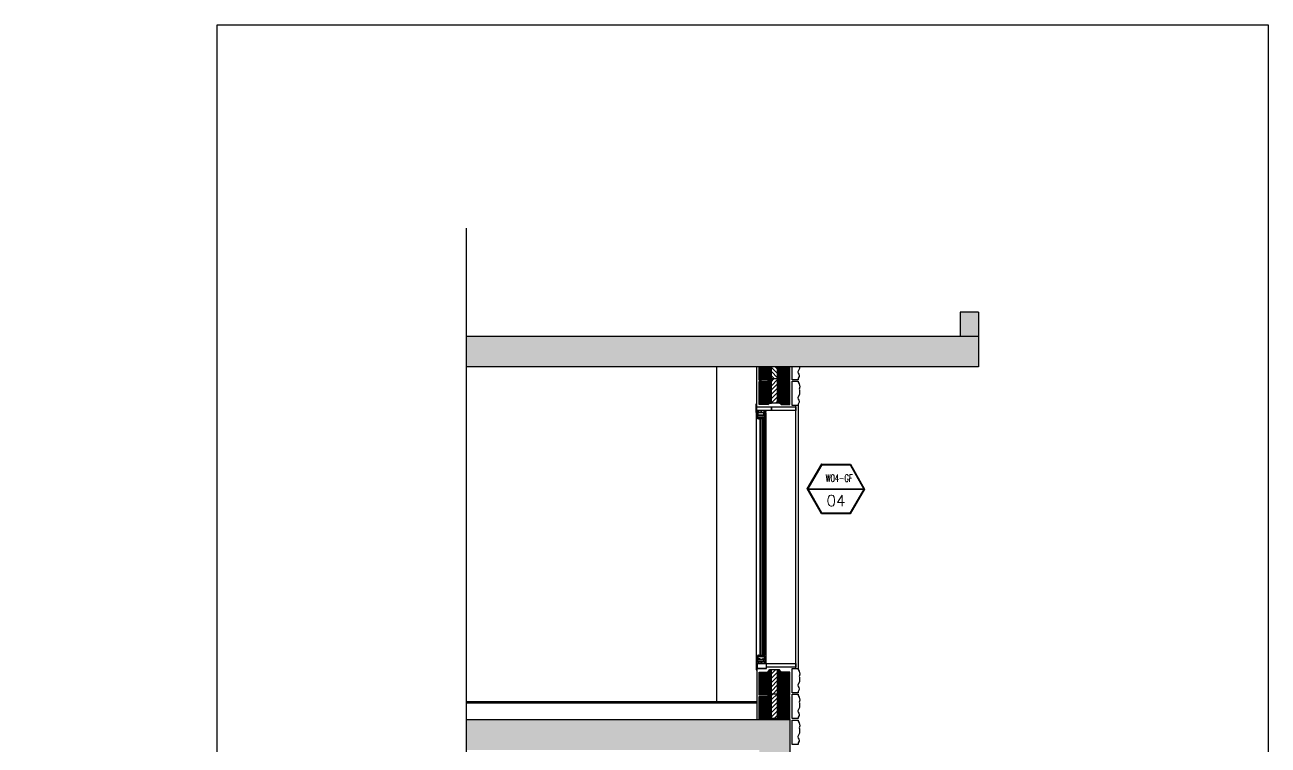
# Model space of a CAD drawing. Header units: centimetres. Extents: x 96271 to 179142, y 9855 to 112216.
# Drawn here: x 178120 to 179142, y 20644 to 21236 of the extents above; entities that cross this region are included whole.
import ezdxf
from ezdxf.enums import TextEntityAlignment as Align

# ---------------------------------------------------------------- set-up
doc = ezdxf.new("R2010")
doc.units = ezdxf.units.CM
doc.header["$LTSCALE"] = 100
doc.header["$MEASUREMENT"] = 0
doc.layers.get('0').update_dxf_attribs({"linetype": 'CONTINUOUS'})
for name, color, linetype in [('A- Wipeout', 255, 'CONTINUOUS'), ('A-Cladding-Stone', 53, 'CONTINUOUS'), ('A-CMU', 5, 'CONTINUOUS'), ('A-Elev-Otln4', 41, 'CONTINUOUS'), ('A-Patt-CMU', 8, 'CONTINUOUS'), ('A-Patt-Strcr', 8, 'CONTINUOUS'), ('A-Sect-Mcut-Plaster', 21, 'CONTINUOUS'), ('A-Sect-Mcut-Tiling', 51, 'CONTINUOUS'), ('A-Subframe Alu', 85, 'CONTINUOUS'), ('A-Wall-Strctr', 6, 'CONTINUOUS'), ('A-WINDOW-ANOT', 131, 'CONTINUOUS'), ('windows', 4, 'CONTINUOUS')]:
    doc.layers.add(name, color=color, linetype=linetype)
doc.styles.add('ROMAND', font='romand.shx', dxfattribs={"height": 10})

# ---------------------------------------------------------------- blocks, each defined once
blk = doc.blocks.new('A$C2F716865')
at = {"layer": 'A-Patt-CMU'}
h = blk.add_hatch(dxfattribs=at)
h.set_pattern_fill('ANSI31', color=256, angle=270)
h.paths.add_polyline_path([(0, 0), (7, 0), (8.4, 1), (10, 1), (10, 21), (8.4, 21), (7, 19), (0, 19)])
h = blk.add_hatch(dxfattribs=at)
h.set_pattern_fill('ANSI31', color=256, scale=20, angle=270)
h.paths.add_polyline_path([(15, 21), (10, 21), (10, 1), (15, 1)])
h = blk.add_hatch(dxfattribs=at)
h.set_pattern_fill('ANSI31', color=256, angle=270)
h.paths.add_polyline_path([(25, 19), (18, 19), (16.6, 21), (15, 21), (15, 1), (16.6, 1), (18, 0), (25, 0)])
at = {"layer": 'A-CMU'}
for p, q in [((7, 19), (8.4, 21)), ((8.4, 21), (16.6, 21)), ((10, 1), (10, 21)), ((15, 1), (15, 21)), ((18, 19), (16.6, 21)), ((0, 0), (0, 19)), ((0, 19), (7, 19)), ((25, 19), (18, 19)), ((25, 0), (25, 19)), ((7, 0), (8.4, 1)), ((8.4, 1), (16.6, 1)), ((18, 0), (16.6, 1)), ((7, 0), (0, 0)), ((18, 0), (25, 0))]:
    blk.add_line(p, q, dxfattribs=at)
blk = doc.blocks.new('WINDOW-TAGS')
at = {"color": 4}
for p, q in [((231, 535), (1283, 535)), ((231, 528), (1283, 528)), ((231, 521), (1283, 521))]:
    blk.add_line(p, q, dxfattribs=at)
for points in [[(1299, 528), (1028, 997), (486, 997), (215, 528), (486, 58), (1028, 58)], [(1291, 528), (1024, 990), (490, 990), (223, 528), (490, 65), (1024, 65)], [(1283, 528), (1020, 983), (494, 983), (231, 528), (494, 72), (1020, 72)]]:
    blk.add_lwpolyline(points, close=True, dxfattribs=at)
at = {"color": 4, "style": 'ROMAND'}
for tag, p in [('LEVEL', (761, 644)), ('WINDOW-NO', (871, 199))]:
    blk.add_attdef(tag, text='', height=210, dxfattribs=at).set_placement(p, align=Align.CENTER)

msp = doc.modelspace()

# ---------------------------------------------------------------- hatches: boundary and pattern name
at = {"layer": 'A-Patt-CMU'}
h = msp.add_hatch(dxfattribs=at)
h.set_pattern_fill('ANSI31', color=256, angle=270)
h.set_pattern_definition([(315, (157821.54613, 79081.37024), (0.08838834765, 0.08838834765), [])])
h.paths.add_polyline_path([(178723.612, 20954.711), (178733.612, 20954.711), (178733.612, 20944.711), (178732.041, 20944.711), (178730.612, 20943.711), (178723.612, 20943.711)])
h.paths.add_polyline_path([(178738.612, 20954.711), (178748.612, 20954.711), (178748.612, 20943.711), (178741.612, 20943.711), (178740.183, 20944.711), (178738.612, 20944.711)])
h = msp.add_hatch(dxfattribs=at)
h.set_pattern_fill('ANSI31', color=256, scale=20, angle=270)
h.set_pattern_definition([(315, (157821.5461, 79081.3702), (1.76776695, 1.76776695), [])])
h.paths.add_polyline_path([(178733.612, 20954.711), (178738.612, 20954.711), (178738.612, 20944.711), (178733.612, 20944.711)])
at = {"layer": 'A-Patt-Strcr'}
h = msp.add_hatch(dxfattribs=at)
h.set_pattern_fill('AR-CONC', color=256, angle=90)
h.set_pattern_definition([(140, (149663.154, 69378.0145), (0.62752135, 7.1726018), [0.75, -8.25]), (85, (149663.154, 69378.0145), (-7.5219213, -1.3875133), [0.6, -6.6]), (190.451444, (149663.2065, 69378.612), (-6.8943999, 5.7850885), [0.6374019, -7.0114211]), (136.1842, (149661.154, 69378.0145), (1.6551928, 10.6724133), [1.125, -12.375]), (186.635635, (149661.292, 69378.904), (-9.741186, 9.3466195), [0.9561034, -10.5171376]), (81.184164, (149661.154, 69378.014), (-9.741186, 9.3466195), [0.9, -9.9]), (111, (149661.654, 69379.0145), (4.0261889, 5.9690705), [0.75, -8.25]), (56, (149661.654, 69379.0145), (-7.25150045, 2.4331533), [0.6, -6.6]), (161.451445, (149661.99, 69379.512), (-3.2253115, 8.4022238), [0.6374019, -7.0114211]), (127.5, (149663.1543, 69378.0145), (-3.32893854, 0.12159855), [0, -6.52, 0, -6.7, 0, -6.625]), (97.5, (149663.1543, 69378.0145), (-3.94411712, 2.63069537), [0, -3.82, 0, -6.37, 0, -2.525]), (57.5, (149663.1543, 69375.7845), (0.22554872, 5.33822436), [0, -2.5, 0, -7.8, 0, -10.35]), (47.5, (149663.1543, 69374.7845), (-1.00104982, 5.8318617), [0, -3.25, 0, -5.18, 0, -7.35])])
h.paths.add_polyline_path([(177861.726, 20664.711), (177148.612, 20664.711), (177148.612, 20639.711), (177158.612, 20639.711), (177861.726, 20639.711)])
h.paths.add_polyline_path([(177861.726, 20349.711), (177148.612, 20349.711), (177148.612, 20324.711), (177861.726, 20324.711)])
h.paths.add_polyline_path([(178748.612, 20664.711), (178741.612, 20664.711), (178482.907, 20664.711), (178482.907, 20639.711), (178748.612, 20639.711)])
h.paths.add_polyline_path([(178903.612, 20979.711), (178482.907, 20979.711), (178482.907, 20954.711), (178903.612, 20954.711)])
h.paths.add_polyline_path([(178903.612, 20999.711), (178888.612, 20999.711), (178888.612, 20979.711), (178903.612, 20979.711)])
h.paths.add_polyline_path([(178748.612, 20349.711), (178482.907, 20349.711), (178482.907, 20324.711), (178748.612, 20324.711)])
h.paths.add_polyline_path([(178748.612, 20639.711), (178723.612, 20639.711), (178723.612, 20349.711), (178748.612, 20349.711)])

# ---------------------------------------------------------------- linework, layer by layer
at = {"color": 254, "linetype": 'Continuous'}
for p, q in [((178721.112, 20917.211), (178721.112, 20712.711)), ((178722.137, 20918.08), (178722.137, 20917.886)), ((178722.137, 20917.186), (178722.137, 20914.572)), ((178722.137, 20912.002), (178722.137, 20914.477)), ((178722.159, 20914.5), (178722.17, 20914.5)), ((178722.425, 20918.135), (178722.192, 20918.135)), ((178722.192, 20917.83), (178722.226, 20917.83)), ((178722.226, 20917.242), (178722.192, 20917.242)), ((178722.192, 20914.517), (178722.401, 20914.517)), ((178722.248, 20917.852), (178722.248, 20917.958)), ((178722.248, 20917.958), (178722.425, 20917.958)), ((178722.248, 20917.059), (178722.248, 20917.22)), ((178722.425, 20917.059), (178722.248, 20917.059)), ((178722.292, 20914.055), (178722.292, 20912.157)), ((178722.314, 20916.615), (178722.303, 20916.615)), ((178722.303, 20916.615), (178722.303, 20915.505)), ((178722.303, 20915.505), (178722.314, 20915.505)), ((178722.326, 20914.683), (178722.326, 20915.027)), ((178722.326, 20915.027), (178723.991, 20915.027)), ((178722.459, 20914.683), (178722.326, 20914.683)), ((178722.559, 20916.892), (178722.337, 20916.892)), ((178722.337, 20916.892), (178722.337, 20916.637)), ((178722.337, 20915.482), (178722.337, 20915.227)), ((178722.337, 20915.227), (178722.592, 20915.227)), ((178722.401, 20914.517), (178722.478, 20914.65)), ((178722.425, 20917.958), (178722.425, 20917.899)), ((178722.425, 20917.173), (178722.425, 20917.059)), ((178722.444, 20917.877), (178722.675, 20917.834)), ((178722.675, 20917.238), (178722.444, 20917.195)), ((178722.459, 20914.5), (178722.459, 20914.677)), ((178722.497, 20914.693), (178722.69, 20914.5)), ((178723.013, 20914.333), (178722.57, 20914.333)), ((178722.737, 20917.992), (178722.584, 20918.02)), ((178722.614, 20917.011), (178722.614, 20916.948)), ((178722.614, 20915.205), (178727.168, 20915.205)), ((178722.774, 20917.087), (178722.66, 20917.066)), ((178722.69, 20914.5), (178722.979, 20914.5)), ((178722.719, 20912.13), (178723.08, 20912.755)), ((178722.803, 20917.681), (178722.803, 20917.391)), ((178723.206, 20912.707), (178722.879, 20912.141)), ((178723.114, 20918.135), (178722.912, 20918.135)), ((178722.98, 20917.148), (178722.98, 20917.969)), ((178722.98, 20917.969), (178723.147, 20917.969)), ((178723.01, 20914.509), (178723.577, 20914.891)), ((178724.39, 20917.092), (178723.036, 20917.092)), ((178726.99, 20916.914), (178723.041, 20916.914)), ((178723.656, 20914.743), (178723.075, 20914.352)), ((178723.08, 20912.755), (178723.08, 20912.857)), ((178723.136, 20912.912), (178723.159, 20912.912)), ((178723.169, 20917.991), (178723.169, 20918.08)), ((178723.214, 20912.857), (178723.214, 20912.734)), ((178723.874, 20914.685), (178723.656, 20914.743)), ((178723.668, 20914.906), (178723.861, 20914.855)), ((178723.668, 20914.906), (178723.861, 20914.855)), ((178723.838, 20914.65), (178723.915, 20914.517)), ((178723.991, 20914.683), (178723.857, 20914.683)), ((178723.902, 20914.801), (178723.902, 20914.706)), ((178723.915, 20914.517), (178724.113, 20914.517)), ((178723.991, 20915.027), (178723.991, 20914.683)), ((178724.168, 20914.572), (178724.168, 20915.027)), ((178724.168, 20915.027), (178724.578, 20915.027)), ((178724.424, 20917.059), (178724.39, 20917.092)), ((178724.457, 20917.092), (178724.424, 20917.059)), ((178724.578, 20917.092), (178724.457, 20917.092)), ((178724.611, 20917.059), (178724.578, 20917.092)), ((178724.578, 20915.027), (178724.611, 20915.061)), ((178724.645, 20917.092), (178724.611, 20917.059)), ((178724.611, 20915.061), (178724.644, 20915.027)), ((178724.644, 20915.027), (178726.641, 20915.027)), ((178725.123, 20917.092), (178724.645, 20917.092)), ((178724.99, 20918.08), (178724.99, 20917.991)), ((178725.012, 20917.969), (178725.178, 20917.969)), ((178725.301, 20918.135), (178725.045, 20918.135)), ((178725.178, 20917.969), (178725.178, 20917.148)), ((178725.356, 20917.148), (178725.356, 20918.08)), ((178728.056, 20917.092), (178725.412, 20917.092)), ((178726.624, 20914.89), (178726.624, 20914.572)), ((178726.641, 20914.916), (178726.63, 20914.906)), ((178726.641, 20915.027), (178726.641, 20914.916)), ((178726.679, 20914.517), (178726.823, 20914.517)), ((178726.774, 20915.027), (178727.401, 20915.027)), ((178726.774, 20914.628), (178726.774, 20915.027)), ((178726.868, 20914.628), (178726.774, 20914.628)), ((178726.842, 20914.527), (178726.887, 20914.593)), ((178727.268, 20916.892), (178727.012, 20916.892)), ((178727.268, 20915.305), (178727.268, 20916.892)), ((178727.272, 20914.593), (178727.317, 20914.527)), ((178727.384, 20914.628), (178727.29, 20914.628)), ((178727.335, 20914.517), (178727.479, 20914.517)), ((178727.384, 20914.89), (178727.384, 20914.628)), ((178727.401, 20914.916), (178727.391, 20914.906)), ((178727.401, 20915.027), (178727.401, 20914.916)), ((178727.445, 20916.859), (178727.445, 20915.305)), ((178728.051, 20916.914), (178727.501, 20916.914)), ((178727.512, 20918.08), (178727.512, 20918.024)), ((178727.534, 20914.572), (178727.534, 20915.027)), ((178727.534, 20915.027), (178728.695, 20915.027)), ((178727.545, 20915.205), (178728.726, 20915.205)), ((178728.18, 20918.135), (178727.568, 20918.135)), ((178727.568, 20917.969), (178728.111, 20917.969)), ((178728.111, 20917.969), (178728.111, 20917.148)), ((178728.289, 20917.391), (178728.289, 20917.681)), ((178728.455, 20917.062), (178728.318, 20917.087)), ((178728.52, 20918.023), (178728.355, 20917.992)), ((178728.416, 20917.834), (178728.648, 20917.877)), ((178728.648, 20917.195), (178728.416, 20917.238)), ((178728.5, 20916.948), (178728.5, 20917.007)), ((178728.733, 20916.892), (178728.555, 20916.892)), ((178728.666, 20917.899), (178728.666, 20917.958)), ((178728.666, 20917.958), (178728.844, 20917.958)), ((178728.666, 20917.059), (178728.666, 20917.173)), ((178728.844, 20917.059), (178728.666, 20917.059)), ((178728.9, 20918.135), (178728.678, 20918.135)), ((178728.789, 20915.614), (178728.789, 20916.837)), ((178728.844, 20917.958), (178728.844, 20917.852)), ((178728.844, 20917.22), (178728.844, 20917.059)), ((178728.866, 20917.83), (178728.9, 20917.83)), ((178728.9, 20917.242), (178728.866, 20917.242)), ((178728.955, 20917.886), (178728.955, 20918.08)), ((178728.955, 20917.211), (178728.955, 20710.711)), ((178728.955, 20915.523), (178728.955, 20917.186)), ((178723.158, 20911.946), (178722.192, 20911.946)), ((178722.348, 20912.102), (178722.671, 20912.102)), ((178722.927, 20912.057), (178723.023, 20912.057)), ((178723.072, 20912.085), (178723.11, 20912.152)), ((178723.214, 20912.124), (178723.214, 20912.038)), ((178723.214, 20912.038), (178723.214, 20912.002)), ((178722.137, 20717.42), (178722.137, 20714.944)), ((178722.137, 20712.235), (178722.137, 20714.849)), ((178722.137, 20711.341), (178722.137, 20711.536)), ((178722.159, 20714.922), (178722.17, 20714.922)), ((178723.158, 20717.475), (178722.192, 20717.475)), ((178722.192, 20714.905), (178722.401, 20714.905)), ((178722.226, 20712.18), (178722.192, 20712.18)), ((178722.192, 20711.591), (178722.226, 20711.591)), ((178722.425, 20711.286), (178722.192, 20711.286)), ((178722.425, 20712.363), (178722.248, 20712.363)), ((178722.248, 20712.363), (178722.248, 20712.202)), ((178722.248, 20711.569), (178722.248, 20711.464)), ((178722.248, 20711.464), (178722.425, 20711.464)), ((178722.292, 20715.366), (178722.292, 20717.264)), ((178722.303, 20712.807), (178722.303, 20713.917)), ((178722.303, 20713.917), (178722.314, 20713.917)), ((178722.314, 20712.807), (178722.303, 20712.807)), ((178722.459, 20714.738), (178722.326, 20714.738)), ((178722.326, 20714.738), (178722.326, 20714.394)), ((178722.326, 20714.394), (178723.991, 20714.394)), ((178722.337, 20713.939), (178722.337, 20714.194)), ((178722.337, 20714.194), (178722.592, 20714.194)), ((178722.337, 20712.529), (178722.337, 20712.785)), ((178722.559, 20712.529), (178722.337, 20712.529)), ((178722.348, 20717.32), (178722.671, 20717.32)), ((178722.401, 20714.905), (178722.478, 20714.771)), ((178722.425, 20712.248), (178722.425, 20712.363)), ((178722.425, 20711.464), (178722.425, 20711.523)), ((178722.675, 20712.184), (178722.444, 20712.226)), ((178722.444, 20711.545), (178722.675, 20711.587)), ((178722.459, 20714.922), (178722.459, 20714.744)), ((178722.497, 20714.729), (178722.69, 20714.922)), ((178723.013, 20715.088), (178722.57, 20715.088)), ((178722.737, 20711.429), (178722.584, 20711.401)), ((178722.614, 20714.217), (178727.168, 20714.217)), ((178722.614, 20712.41), (178722.614, 20712.474)), ((178722.774, 20712.335), (178722.66, 20712.356)), ((178722.69, 20714.922), (178722.979, 20714.922)), ((178722.719, 20717.292), (178723.08, 20716.666)), ((178722.803, 20711.74), (178722.803, 20712.031)), ((178723.206, 20716.715), (178722.879, 20717.281)), ((178723.114, 20711.286), (178722.912, 20711.286)), ((178722.927, 20717.364), (178723.023, 20717.364)), ((178722.98, 20712.274), (178722.98, 20711.452)), ((178722.98, 20711.452), (178723.147, 20711.452)), ((178723.01, 20714.912), (178723.577, 20714.53)), ((178724.39, 20712.329), (178723.036, 20712.329)), ((178726.99, 20712.507), (178723.041, 20712.507)), ((178723.072, 20717.336), (178723.11, 20717.27)), ((178723.656, 20714.678), (178723.075, 20715.069)), ((178723.08, 20716.666), (178723.08, 20716.565)), ((178723.136, 20716.509), (178723.159, 20716.509)), ((178723.169, 20711.43), (178723.169, 20711.341)), ((178723.214, 20717.384), (178723.214, 20717.42)), ((178723.214, 20717.297), (178723.214, 20717.384)), ((178723.214, 20716.565), (178723.214, 20716.687)), ((178723.874, 20714.736), (178723.656, 20714.678)), ((178723.668, 20714.515), (178723.861, 20714.567)), ((178723.668, 20714.515), (178723.861, 20714.567)), ((178723.838, 20714.771), (178723.915, 20714.905)), ((178723.991, 20714.738), (178723.857, 20714.738)), ((178723.902, 20714.62), (178723.902, 20714.715)), ((178723.915, 20714.905), (178724.113, 20714.905)), ((178723.991, 20714.394), (178723.991, 20714.738)), ((178724.168, 20714.849), (178724.168, 20714.394)), ((178724.168, 20714.394), (178724.578, 20714.394)), ((178724.424, 20712.363), (178724.39, 20712.329)), ((178724.457, 20712.329), (178724.424, 20712.363)), ((178724.578, 20712.329), (178724.457, 20712.329)), ((178724.578, 20714.394), (178724.611, 20714.361)), ((178724.611, 20712.363), (178724.578, 20712.329)), ((178724.611, 20714.361), (178724.644, 20714.394)), ((178724.645, 20712.329), (178724.611, 20712.363)), ((178724.644, 20714.394), (178726.641, 20714.394)), ((178725.123, 20712.329), (178724.645, 20712.329)), ((178724.99, 20711.341), (178724.99, 20711.43)), ((178725.012, 20711.452), (178725.178, 20711.452)), ((178725.301, 20711.286), (178725.045, 20711.286)), ((178725.178, 20711.452), (178725.178, 20712.274)), ((178725.356, 20712.274), (178725.356, 20711.341)), ((178728.056, 20712.329), (178725.412, 20712.329)), ((178726.624, 20714.531), (178726.624, 20714.849)), ((178726.641, 20714.505), (178726.63, 20714.515)), ((178726.641, 20714.394), (178726.641, 20714.505)), ((178726.679, 20714.905), (178726.823, 20714.905)), ((178726.868, 20714.794), (178726.774, 20714.794)), ((178726.774, 20714.794), (178726.774, 20714.394)), ((178726.774, 20714.394), (178727.401, 20714.394)), ((178726.842, 20714.895), (178726.887, 20714.828)), ((178727.268, 20712.529), (178727.012, 20712.529)), ((178727.268, 20714.117), (178727.268, 20712.529)), ((178727.272, 20714.828), (178727.317, 20714.895)), ((178727.384, 20714.794), (178727.29, 20714.794)), ((178727.335, 20714.905), (178727.479, 20714.905)), ((178727.384, 20714.531), (178727.384, 20714.794)), ((178727.401, 20714.505), (178727.391, 20714.515)), ((178727.401, 20714.394), (178727.401, 20714.505)), ((178727.445, 20712.563), (178727.445, 20714.117)), ((178728.051, 20712.507), (178727.501, 20712.507)), ((178727.512, 20711.341), (178727.512, 20711.397)), ((178727.534, 20714.849), (178727.534, 20714.394)), ((178727.534, 20714.394), (178728.695, 20714.394)), ((178727.545, 20714.217), (178728.726, 20714.217)), ((178727.568, 20711.452), (178728.111, 20711.452)), ((178728.18, 20711.286), (178727.568, 20711.286)), ((178728.111, 20711.452), (178728.111, 20712.274)), ((178728.289, 20712.031), (178728.289, 20711.74)), ((178728.455, 20712.36), (178728.318, 20712.335)), ((178728.52, 20711.399), (178728.355, 20711.429)), ((178728.648, 20712.226), (178728.416, 20712.184)), ((178728.416, 20711.587), (178728.648, 20711.545)), ((178728.5, 20712.474), (178728.5, 20712.414)), ((178728.733, 20712.529), (178728.555, 20712.529)), ((178728.844, 20712.363), (178728.666, 20712.363)), ((178728.666, 20712.363), (178728.666, 20712.248)), ((178728.666, 20711.523), (178728.666, 20711.464)), ((178728.666, 20711.464), (178728.844, 20711.464)), ((178728.9, 20711.286), (178728.678, 20711.286)), ((178728.789, 20713.807), (178728.789, 20712.585)), ((178728.844, 20712.202), (178728.844, 20712.363)), ((178728.844, 20711.464), (178728.844, 20711.569)), ((178728.9, 20712.18), (178728.866, 20712.18)), ((178728.866, 20711.591), (178728.9, 20711.591)), ((178728.955, 20713.899), (178728.955, 20712.235)), ((178728.955, 20711.536), (178728.955, 20711.341))]:
    msp.add_line(p, q, dxfattribs=at)
at = {"color": 254, "ltscale": 0.1}
for p, q in [((178721.612, 20918.711), (178723.169, 20918.711)), ((178722.299, 20918.135), (178721.724, 20918.711)), ((178722.137, 20918.077), (178721.864, 20918.35)), ((178722.647, 20918.009), (178721.945, 20918.711)), ((178722.81, 20918.067), (178722.166, 20918.711)), ((178722.962, 20918.135), (178722.387, 20918.711)), ((178723.169, 20918.15), (178722.608, 20918.711)), ((178723.169, 20918.37), (178722.829, 20918.711)), ((178723.169, 20918.591), (178723.05, 20918.711)), ((178723.169, 20918.08), (178723.169, 20918.711)), ((178729.48, 20918.711), (178727.512, 20918.711)), ((178727.512, 20918.181), (178728.042, 20918.711)), ((178727.512, 20918.402), (178727.821, 20918.711)), ((178727.512, 20918.052), (178727.512, 20918.711)), ((178727.688, 20918.135), (178728.263, 20918.711)), ((178727.909, 20918.135), (178728.484, 20918.711)), ((178728.13, 20918.135), (178728.705, 20918.711)), ((178728.282, 20918.067), (178728.926, 20918.711)), ((178728.445, 20918.009), (178729.147, 20918.711)), ((178728.793, 20918.135), (178729.368, 20918.711)), ((178728.955, 20918.077), (178729.228, 20918.35)), ((178721.612, 20710.711), (178723.169, 20710.711)), ((178722.299, 20711.286), (178721.724, 20710.711)), ((178722.137, 20711.344), (178721.864, 20711.071)), ((178722.647, 20711.413), (178721.945, 20710.711)), ((178722.81, 20711.355), (178722.166, 20710.711)), ((178722.962, 20711.286), (178722.387, 20710.711)), ((178723.169, 20711.272), (178722.608, 20710.711)), ((178723.169, 20711.051), (178722.829, 20710.711)), ((178723.169, 20710.83), (178723.05, 20710.711)), ((178723.169, 20711.341), (178723.169, 20710.711)), ((178727.512, 20711.369), (178727.512, 20710.711)), ((178727.512, 20711.241), (178728.042, 20710.711)), ((178727.512, 20711.02), (178727.821, 20710.711)), ((178729.48, 20710.711), (178727.512, 20710.711)), ((178727.688, 20711.286), (178728.263, 20710.711)), ((178727.909, 20711.286), (178728.484, 20710.711)), ((178728.13, 20711.286), (178728.705, 20710.711)), ((178728.282, 20711.355), (178728.926, 20710.711)), ((178728.445, 20711.413), (178729.147, 20710.711)), ((178728.793, 20711.286), (178729.368, 20710.711)), ((178728.955, 20711.344), (178729.228, 20711.071))]:
    msp.add_line(p, q, dxfattribs=at)
at = {"color": 254, "linetype": 'ByBlock'}
for p, q in [((178723.127, 20912.228), (178723.244, 20912.34)), ((178723.158, 20912.535), (178723.458, 20912.757)), ((178723.158, 20912.535), (178723.167, 20912.446)), ((178723.56, 20912.402), (178723.555, 20912.402)), ((178723.862, 20912.945), (178723.713, 20912.446)), ((178723.951, 20913.09), (178723.83, 20913.09)), ((178723.862, 20912.945), (178723.9, 20912.727)), ((178723.962, 20912.69), (178723.943, 20912.69)), ((178726.978, 20913.197), (178724.003, 20913.197)), ((178726.981, 20913.199), (178724.006, 20913.199)), ((178724.006, 20912.735), (178724.006, 20913.034)), ((178726.001, 20912.087), (178724.669, 20913.197)), ((178726.001, 20913.197), (178724.669, 20912.087)), ((178726.004, 20913.199), (178724.672, 20912.089)), ((178726.004, 20912.089), (178724.672, 20913.199)), ((178726.983, 20911.931), (178726.983, 20912.62)), ((178727.067, 20912.609), (178727.045, 20912.593)), ((178727.045, 20912.009), (178727.045, 20912.593)), ((178727.067, 20912.731), (178727.321, 20912.731)), ((178727.067, 20912.609), (178727.293, 20912.176)), ((178727.377, 20912.287), (178727.204, 20912.62)), ((178727.204, 20912.62), (178727.377, 20912.62)), ((178727.266, 20912.224), (178727.217, 20912.308)), ((178727.377, 20912.287), (178727.377, 20912.62)), ((178727.432, 20912.486), (178727.432, 20912.62)), ((178727.432, 20912.486), (178727.543, 20912.486)), ((178727.449, 20912.18), (178727.449, 20912.424)), ((178727.449, 20912.424), (178727.693, 20912.424)), ((178727.771, 20912.468), (178727.543, 20912.597)), ((178727.543, 20912.597), (178727.543, 20912.486)), ((178727.693, 20912.424), (178727.693, 20912.18)), ((178727.771, 20912.468), (178727.771, 20912.135)), ((178723.214, 20911.946), (178723.047, 20911.946)), ((178723.18, 20912.191), (178723.127, 20912.228)), ((178723.299, 20912.265), (178723.18, 20912.191)), ((178723.214, 20912.146), (178723.325, 20912.219)), ((178723.214, 20911.946), (178723.214, 20912.146)), ((178723.325, 20912.219), (178723.299, 20912.265)), ((178723.447, 20912.011), (178723.447, 20912.293)), ((178723.56, 20911.902), (178723.555, 20911.902)), ((178723.669, 20912.011), (178723.669, 20912.293)), ((178723.793, 20912.279), (178723.769, 20912.293)), ((178723.769, 20911.882), (178723.769, 20912.293)), ((178723.793, 20912.279), (178723.785, 20912.257)), ((178723.785, 20912.257), (178723.788, 20912.245)), ((178723.788, 20912.245), (178723.788, 20912.212)), ((178723.788, 20912.212), (178723.829, 20912.197)), ((178723.791, 20911.86), (178723.802, 20911.86)), ((178723.852, 20911.889), (178723.801, 20911.886)), ((178723.829, 20912.197), (178723.829, 20912.159)), ((178723.829, 20912.159), (178723.875, 20912.128)), ((178723.902, 20911.861), (178723.865, 20911.885)), ((178723.875, 20912.128), (178723.872, 20912.088)), ((178723.872, 20912.088), (178723.91, 20912.059)), ((178723.889, 20911.777), (178723.911, 20911.835)), ((178724.006, 20911.58), (178723.891, 20911.757)), ((178723.91, 20912.059), (178723.909, 20912.007)), ((178723.909, 20912.007), (178723.938, 20911.958)), ((178723.938, 20911.958), (178723.942, 20911.874)), ((178723.942, 20911.874), (178723.946, 20911.862)), ((178723.984, 20911.846), (178723.967, 20911.846)), ((178724.006, 20911.869), (178724.006, 20912.057)), ((178726.001, 20912.087), (178724.669, 20912.087)), ((178726.004, 20912.089), (178724.672, 20912.089)), ((178727.119, 20911.931), (178727.049, 20911.981)), ((178727.228, 20911.82), (178727.067, 20911.82)), ((178727.204, 20911.92), (178727.119, 20911.931)), ((178727.204, 20911.92), (178727.159, 20911.92)), ((178727.292, 20912.175), (178727.266, 20912.224)), ((178727.293, 20912.176), (178727.292, 20912.175)), ((178727.382, 20911.954), (178727.327, 20912.042)), ((178727.432, 20911.92), (178727.382, 20911.954)), ((178727.543, 20912.124), (178727.432, 20912.124)), ((178727.432, 20911.92), (178727.432, 20912.124)), ((178727.693, 20912.18), (178727.449, 20912.18)), ((178727.771, 20912.135), (178727.543, 20912.013)), ((178727.543, 20912.013), (178727.543, 20912.124)), ((178723.214, 20717.475), (178723.047, 20717.475)), ((178723.18, 20717.231), (178723.127, 20717.193)), ((178723.127, 20717.193), (178723.244, 20717.081)), ((178723.158, 20716.887), (178723.167, 20716.976)), ((178723.158, 20716.887), (178723.458, 20716.665)), ((178723.299, 20717.157), (178723.18, 20717.231)), ((178723.214, 20717.475), (178723.214, 20717.275)), ((178723.214, 20717.275), (178723.325, 20717.203)), ((178723.325, 20717.203), (178723.299, 20717.157)), ((178723.447, 20717.411), (178723.447, 20717.129)), ((178723.56, 20717.519), (178723.555, 20717.519)), ((178723.56, 20717.02), (178723.555, 20717.02)), ((178723.669, 20717.411), (178723.669, 20717.129)), ((178723.862, 20716.476), (178723.713, 20716.976)), ((178723.769, 20717.539), (178723.769, 20717.129)), ((178723.793, 20717.142), (178723.769, 20717.129)), ((178723.785, 20717.164), (178723.788, 20717.176)), ((178723.793, 20717.142), (178723.785, 20717.164)), ((178723.788, 20717.21), (178723.829, 20717.224)), ((178723.788, 20717.176), (178723.788, 20717.21)), ((178723.791, 20717.562), (178723.802, 20717.562)), ((178723.852, 20717.533), (178723.801, 20717.535)), ((178723.829, 20717.262), (178723.875, 20717.293)), ((178723.829, 20717.224), (178723.829, 20717.262)), ((178723.951, 20716.332), (178723.83, 20716.332)), ((178723.862, 20716.476), (178723.9, 20716.695)), ((178723.902, 20717.56), (178723.865, 20717.536)), ((178723.872, 20717.333), (178723.91, 20717.363)), ((178723.875, 20717.293), (178723.872, 20717.333)), ((178723.889, 20717.644), (178723.911, 20717.587)), ((178724.006, 20717.841), (178723.891, 20717.664)), ((178723.909, 20717.415), (178723.938, 20717.463)), ((178723.91, 20717.363), (178723.909, 20717.415)), ((178723.938, 20717.463), (178723.942, 20717.548)), ((178723.942, 20717.548), (178723.946, 20717.56)), ((178723.962, 20716.731), (178723.943, 20716.731)), ((178723.984, 20717.575), (178723.967, 20717.575)), ((178724.006, 20717.553), (178724.006, 20717.364)), ((178724.006, 20716.687), (178724.006, 20716.387)), ((178726.981, 20716.222), (178724.006, 20716.222)), ((178726.004, 20716.222), (178724.672, 20717.332)), ((178726.004, 20717.332), (178724.672, 20716.222)), ((178726.004, 20717.332), (178724.672, 20717.332)), ((178726.983, 20717.49), (178726.983, 20716.802)), ((178727.045, 20717.412), (178727.045, 20716.829)), ((178727.067, 20716.813), (178727.045, 20716.829)), ((178727.119, 20717.491), (178727.049, 20717.44)), ((178727.228, 20717.601), (178727.067, 20717.601)), ((178727.067, 20716.813), (178727.293, 20717.246)), ((178727.067, 20716.691), (178727.321, 20716.691)), ((178727.204, 20717.501), (178727.119, 20717.491)), ((178727.204, 20717.501), (178727.159, 20717.501)), ((178727.377, 20717.135), (178727.204, 20716.802)), ((178727.204, 20716.802), (178727.377, 20716.802)), ((178727.266, 20717.198), (178727.217, 20717.113)), ((178727.292, 20717.246), (178727.266, 20717.198)), ((178727.293, 20717.246), (178727.292, 20717.246)), ((178727.382, 20717.468), (178727.327, 20717.379)), ((178727.377, 20717.135), (178727.377, 20716.802)), ((178727.432, 20717.501), (178727.382, 20717.468)), ((178727.432, 20717.501), (178727.432, 20717.297)), ((178727.543, 20717.297), (178727.432, 20717.297)), ((178727.432, 20716.935), (178727.543, 20716.935)), ((178727.432, 20716.935), (178727.432, 20716.802)), ((178727.693, 20717.242), (178727.449, 20717.242)), ((178727.449, 20717.242), (178727.449, 20716.998)), ((178727.449, 20716.998), (178727.693, 20716.998)), ((178727.771, 20717.286), (178727.543, 20717.408)), ((178727.543, 20717.408), (178727.543, 20717.297)), ((178727.771, 20716.953), (178727.543, 20716.824)), ((178727.543, 20716.824), (178727.543, 20716.935)), ((178727.693, 20716.998), (178727.693, 20717.242)), ((178727.771, 20716.953), (178727.771, 20717.286))]:
    msp.add_line(p, q, dxfattribs=at)
at = {"color": 254}
for p, q in [((178727.432, 20912.57), (178727.432, 20912.841)), ((178727.53, 20912.503), (178727.444, 20912.551)), ((178727.488, 20912.896), (178727.521, 20912.896)), ((178727.543, 20912.874), (178727.543, 20912.774)), ((178727.543, 20912.774), (178727.754, 20912.774)), ((178727.543, 20912.619), (178727.543, 20912.511)), ((178728.049, 20912.619), (178727.543, 20912.619)), ((178728.726, 20915.205), (178727.598, 20915.205)), ((178727.754, 20912.774), (178727.754, 20913.051)), ((178727.865, 20913.051), (178727.865, 20912.774)), ((178727.865, 20912.774), (178728.064, 20912.774)), ((178727.432, 20911.909), (178727.432, 20912.056)), ((178727.444, 20912.075), (178727.53, 20912.123)), ((178727.904, 20911.853), (178727.488, 20911.853)), ((178727.543, 20912.116), (178727.543, 20912.008)), ((178727.543, 20912.008), (178727.813, 20912.008)), ((178727.432, 20717.513), (178727.432, 20717.365)), ((178727.432, 20716.851), (178727.432, 20716.58)), ((178727.444, 20717.346), (178727.53, 20717.298)), ((178727.53, 20716.918), (178727.444, 20716.87)), ((178727.904, 20717.569), (178727.488, 20717.569)), ((178727.488, 20716.525), (178727.521, 20716.525)), ((178727.543, 20717.413), (178727.813, 20717.413)), ((178727.543, 20717.306), (178727.543, 20717.413)), ((178727.543, 20716.803), (178727.543, 20716.91)), ((178728.049, 20716.803), (178727.543, 20716.803)), ((178727.543, 20716.648), (178727.754, 20716.648)), ((178727.543, 20716.548), (178727.543, 20716.648)), ((178728.726, 20714.217), (178727.598, 20714.217)), ((178727.754, 20716.648), (178727.754, 20716.37)), ((178727.865, 20716.648), (178728.064, 20716.648)), ((178727.865, 20716.37), (178727.865, 20716.648))]:
    msp.add_line(p, q, dxfattribs=at)
at = {"color": 254, "linetype": 'Continuous'}
for points in [[(178722.137, 20917.211), (178721.112, 20917.211), (178721.112, 20924.211), (178721.612, 20924.211)], [(178722.137, 20712.711), (178721.112, 20712.711), (178721.112, 20705.711), (178721.612, 20705.711)]]:
    msp.add_lwpolyline(points, dxfattribs=at)
at = {"color": 254, "ltscale": 0.1}
for centre, start, end in [((178716.407, 20914.808), 28.264179, 36.861419), ((178734.685, 20914.808), 143.138581, 151.735821), ((178716.407, 20714.613), 323.138581, 331.735821), ((178734.685, 20714.613), 208.264179, 216.861419)]:
    msp.add_arc(centre, 6.506, start, end, dxfattribs=at)
at = {"color": 254, "linetype": 'Continuous'}
for centre, radius, start, end in [((178722.192, 20918.08), 0.0555, 90.002421, 180.002507), ((178722.192, 20917.886), 0.0555, 180.002879, 270.002965), ((178722.192, 20917.186), 0.0555, 90.002421, 180.002507), ((178722.192, 20914.572), 0.0555, 180.01403, 269.991814), ((178722.159, 20914.477), 0.0222, 89.999957, 180.000043), ((178722.314, 20914.712), 0.257, 235.795544, 304.206395), ((178722.226, 20917.852), 0.0222, 269.993799, 359.993884), ((178722.226, 20917.22), 0.0222, 359.992651, 89.992737), ((178722.57, 20914.055), 0.278, 89.999957, 180.000043), ((178722.314, 20916.637), 0.0222, 270.006117, 0.006203), ((178722.314, 20915.482), 0.0222, 0.007262, 90.007347), ((178722.425, 20917.969), 0.167, 17.988435, 89.998656), ((178722.448, 20917.899), 0.0222, 180.00978, 259.606346), ((178722.448, 20917.173), 0.0222, 100.405654, 180.003436), ((178722.481, 20914.677), 0.0222, 45.009988, 180.010045), ((178722.459, 20914.661), 0.0222, 330.382997, 89.992899), ((178722.559, 20916.948), 0.0555, 270.002421, 0.002507), ((178722.592, 20915.205), 0.0222, 359.999957, 90.000043), ((178722.67, 20917.011), 0.0555, 100.405724, 180.004519), ((178722.647, 20917.681), 0.155, 0.002164, 79.602986), ((178722.647, 20917.391), 0.155, 280.403673, 0.00186), ((178722.747, 20918.047), 0.0555, 259.600565, 352.293561), ((178722.784, 20917.032), 0.0555, 22.109482, 100.394548), ((178722.912, 20918.024), 0.111, 90.000056, 172.293549), ((178723.041, 20917.136), 0.222, 202.116525, 270.00004), ((178722.979, 20914.555), 0.0555, 270.000134, 304.000358), ((178723.036, 20917.148), 0.0555, 179.997035, 269.997121), ((178723.013, 20914.444), 0.111, 270.00003, 304.000478), ((178723.136, 20912.857), 0.0555, 89.999613, 179.999699), ((178723.114, 20918.08), 0.0555, 359.9999, 89.999986), ((178723.147, 20917.991), 0.0222, 269.993799, 359.993884), ((178723.158, 20912.857), 0.0555, 0.001118, 89.190742), ((178723.158, 20912.734), 0.0555, 330.01122, 0.010207), ((178723.639, 20914.799), 0.111, 75.004163, 124.004319), ((178723.857, 20914.661), 0.0222, 90.002272, 209.612174), ((178723.846, 20914.801), 0.0558, 0.221117, 74.777503), ((178723.88, 20914.706), 0.0222, 254.9997, 359.99999), ((178724.113, 20914.572), 0.0555, 270.002879, 0.002965), ((178725.045, 20918.08), 0.0555, 90.005286, 180.005371), ((178725.012, 20917.991), 0.0222, 180.007262, 270.007347), ((178725.123, 20917.148), 0.0555, 270.002421, 0.002507), ((178725.301, 20918.08), 0.0555, 359.997035, 89.997121), ((178725.412, 20917.148), 0.0555, 179.997035, 269.997121), ((178726.646, 20914.89), 0.0222, 135.023706, 180.023625), ((178726.679, 20914.572), 0.0555, 180.002879, 270.002965), ((178726.823, 20914.539), 0.0222, 270.003687, 325.900321), ((178726.868, 20914.606), 0.0222, 325.894711, 89.989891), ((178727.012, 20916.914), 0.0222, 179.992651, 269.992737), ((178727.168, 20915.305, 0), 0.1, 269.999994, 0), ((178727.29, 20914.606), 0.0222, 90.001847, 214.095513), ((178727.335, 20914.539), 0.0222, 214.110775, 270.006546), ((178727.407, 20914.89), 0.0222, 135.023706, 180.023625), ((178727.501, 20916.859), 0.0555, 90.002421, 180.002507), ((178727.545, 20915.305), 0.1, 179.997929, 269.999979), ((178727.479, 20914.572), 0.0555, 269.997494, 359.997579), ((178727.568, 20918.08), 0.0555, 90.002421, 180.002507), ((178727.568, 20918.024), 0.0555, 180.002879, 270.002965), ((178728.051, 20917.136), 0.222, 270.000511, 337.886332), ((178728.056, 20917.148), 0.0555, 270.002421, 0.002507), ((178728.18, 20918.024), 0.111, 7.706248, 89.999942), ((178728.308, 20917.032), 0.0555, 79.598738, 157.885838), ((178728.444, 20917.681), 0.155, 100.398819, 179.99964), ((178728.444, 20917.391), 0.155, 179.998696, 259.596884), ((178728.345, 20918.047), 0.0555, 187.706187, 280.400152), ((178728.444, 20917.007), 0.0555, 359.999254, 79.593388), ((178728.555, 20916.948), 0.0555, 179.997035, 269.997121), ((178728.678, 20917.969), 0.167, 89.999854, 161.225018), ((178728.644, 20917.899), 0.0222, 280.404587, 0.002774), ((178728.644, 20917.173), 0.0222, 359.991395, 79.588974), ((178728.733, 20916.837), 0.0555, 359.997035, 89.997121), ((178728.866, 20917.852), 0.0222, 180.007262, 270.007347), ((178728.866, 20917.22), 0.0222, 90.006117, 180.006203), ((178728.9, 20918.08), 0.0555, 359.999957, 90.000043), ((178728.9, 20917.886), 0.0555, 269.997494, 359.997579), ((178728.9, 20917.186), 0.0555, 359.997035, 89.997121), ((178722.192, 20912.002), 0.0555, 180.000358, 270.000444), ((178722.348, 20912.157), 0.0555, 179.999957, 270.000043), ((178722.671, 20912.157), 0.0555, 270.000016, 329.99634), ((178722.927, 20912.113), 0.0555, 150.004339, 270.002745), ((178723.023, 20912.113), 0.0555, 269.998247, 329.999061), ((178723.158, 20912.124), 0.0555, 359.998394, 150.001137), ((178723.158, 20912.002), 0.0555, 269.999957, 0.000043), ((178722.192, 20717.42), 0.0555, 89.999556, 179.999642), ((178722.159, 20714.944), 0.0222, 179.999957, 270.000043), ((178722.192, 20714.849), 0.0555, 90.008186, 179.98597), ((178722.192, 20712.235), 0.0555, 179.997493, 269.997579), ((178722.192, 20711.536), 0.0555, 89.997035, 179.997121), ((178722.192, 20711.341), 0.0555, 179.997493, 269.997579), ((178722.314, 20714.71), 0.257, 55.793605, 124.204456), ((178722.226, 20712.202), 0.0222, 270.007263, 0.007349), ((178722.226, 20711.569), 0.0222, 0.006116, 90.006201), ((178722.348, 20717.264), 0.0555, 89.999957, 180.000043), ((178722.57, 20715.366), 0.278, 179.999957, 270.000043), ((178722.314, 20713.939), 0.0222, 269.992653, 359.992738), ((178722.314, 20712.785), 0.0222, 359.993797, 89.993883), ((178722.448, 20712.248), 0.0222, 179.996564, 259.594346), ((178722.448, 20711.523), 0.0222, 100.393654, 179.99022), ((178722.425, 20711.452), 0.167, 270.001344, 342.011565), ((178722.459, 20714.76), 0.0222, 270.007101, 29.617003), ((178722.481, 20714.744), 0.0222, 179.989955, 314.990012), ((178722.559, 20712.474), 0.0555, 359.997493, 89.997579), ((178722.592, 20714.217), 0.0222, 269.999957, 0.000043), ((178722.67, 20712.41), 0.0555, 179.995481, 259.594276), ((178722.671, 20717.264), 0.0555, 30.00366, 89.999984), ((178722.647, 20712.031), 0.155, 359.99814, 79.596327), ((178722.647, 20711.74), 0.155, 280.397014, 359.997836), ((178722.747, 20711.375), 0.0555, 7.706439, 100.399435), ((178722.784, 20712.39), 0.0555, 259.605452, 337.890518), ((178722.912, 20711.397), 0.111, 187.706451, 269.999944), ((178723.041, 20712.285), 0.222, 89.99996, 157.883475), ((178722.927, 20717.309), 0.0555, 89.997255, 209.995661), ((178722.979, 20714.866), 0.0555, 55.999642, 89.999866), ((178723.036, 20712.274), 0.0555, 90.002879, 180.002965), ((178723.013, 20714.977), 0.111, 55.999522, 89.99997), ((178723.023, 20717.309), 0.0555, 30.000939, 90.001753), ((178723.136, 20716.565), 0.0555, 180.000301, 270.000387), ((178723.158, 20717.297), 0.0555, 209.998863, 0.001606), ((178723.114, 20711.341), 0.0555, 270.000014, 0.0001), ((178723.147, 20711.43), 0.0222, 0.006116, 90.006201), ((178723.158, 20717.42), 0.0555, 359.999957, 90.000043), ((178723.158, 20716.565), 0.0555, 270.809258, 359.998882), ((178723.158, 20716.687), 0.0555, 359.989793, 29.98878), ((178723.639, 20714.622), 0.111, 235.995681, 284.995837), ((178723.857, 20714.76), 0.0222, 150.387826, 269.997728), ((178723.846, 20714.621), 0.0558, 285.222497, 359.778883), ((178723.88, 20714.715), 0.0222, 0.00001, 105.0003), ((178724.113, 20714.849), 0.0555, 359.997035, 89.997121), ((178725.012, 20711.43), 0.0222, 89.992653, 179.992738), ((178725.045, 20711.341), 0.0555, 179.994629, 269.994714), ((178725.123, 20712.274), 0.0555, 359.997493, 89.997579), ((178725.301, 20711.341), 0.0555, 270.002879, 0.002965), ((178725.412, 20712.274), 0.0555, 90.002879, 180.002965), ((178726.679, 20714.849), 0.0555, 89.997035, 179.997121), ((178726.646, 20714.531), 0.0222, 179.976375, 224.976294), ((178726.823, 20714.882), 0.0222, 34.099679, 89.996313), ((178726.868, 20714.816), 0.0222, 270.010109, 34.105289), ((178727.012, 20712.507), 0.0222, 90.007263, 180.007349), ((178727.168, 20714.117, 0), 0.1, 360, 90.000006), ((178727.29, 20714.816), 0.0222, 145.904487, 269.998153), ((178727.335, 20714.882), 0.0222, 89.993454, 145.889225), ((178727.407, 20714.531), 0.0222, 179.976375, 224.976294), ((178727.545, 20714.117), 0.1, 90.000021, 180.002071), ((178727.501, 20712.563), 0.0555, 179.997493, 269.997579), ((178727.479, 20714.849), 0.0555, 0.002421, 90.002506), ((178727.568, 20711.397), 0.0555, 89.997035, 179.997121), ((178727.568, 20711.341), 0.0555, 179.997493, 269.997579), ((178728.051, 20712.285), 0.222, 22.113668, 89.999489), ((178728.056, 20712.274), 0.0555, 359.997493, 89.997579), ((178728.18, 20711.397), 0.111, 270.000058, 352.293752), ((178728.308, 20712.39), 0.0555, 202.114162, 280.401262), ((178728.444, 20712.031), 0.155, 100.403116, 180.001304), ((178728.444, 20711.74), 0.155, 180.00036, 259.601181), ((178728.345, 20711.375), 0.0555, 79.599848, 172.293813), ((178728.444, 20712.414), 0.0555, 280.406612, 0.000746), ((178728.555, 20712.474), 0.0555, 90.002879, 180.002965), ((178728.678, 20711.452), 0.167, 198.774982, 270.000146), ((178728.644, 20712.248), 0.0222, 280.411026, 0.008605), ((178728.644, 20711.523), 0.0222, 359.997226, 79.595413), ((178728.733, 20712.585), 0.0555, 270.002879, 0.002965), ((178728.866, 20712.202), 0.0222, 179.993797, 269.993883), ((178728.866, 20711.569), 0.0222, 89.992653, 179.992738), ((178728.9, 20712.235), 0.0555, 270.002879, 0.002965), ((178728.9, 20711.536), 0.0555, 0.002421, 90.002506), ((178728.9, 20711.341), 0.0555, 269.999957, 0.000043)]:
    msp.add_arc(centre, radius, start, end, dxfattribs=at)
at = {"color": 254, "linetype": 'ByBlock'}
for centre, radius, start, end in [((178723.19, 20912.382), 0.0678, 321.935427, 110.058456), ((178723.555, 20912.293), 0.109, 90, 180), ((178722.718, 20913.884), 1.349, 303.266095, 321.662997), ((178723.56, 20912.293), 0.109, 0, 90), ((178723.364, 20911.878), 0.666, 15.601614, 58.425525), ((178723.83, 20913.034), 0.0555, 90, 165.833476), ((178723.943, 20912.735), 0.0444, 189.865807, 270), ((178723.951, 20913.034), 0.0555, 0, 90), ((178723.962, 20912.735), 0.0444, 270, 0), ((178727.072, 20912.64), 0.0905, 92.862264, 193.163618), ((178727.207, 20912.136), 0.173, 86.116237, 159.111032), ((178727.321, 20912.62), 0.111, 0, 90), ((178723.27, 20911.929), 0.224, 175.553326, 239.963755), ((178722.616, 20903.665), 8.088, 81.696078, 86.156314), ((178723.555, 20912.011), 0.109, 180, 270), ((178723.56, 20912.011), 0.109, 270, 0), ((178723.791, 20911.882), 0.0222, 180, 270), ((178723.802, 20911.864), 0.0222, 92.795238, 156.228572), ((178723.782, 20911.852), 0.0215, 22.486722, 89.882915), ((178723.853, 20911.867), 0.0222, 57.627286, 92.795238), ((178723.91, 20911.769), 0.0222, 158.823489, 213.023868), ((178723.891, 20911.843), 0.0222, 338.823489, 57.627286), ((178723.967, 20911.869), 0.0222, 198.019425, 270), ((178723.984, 20911.869), 0.0222, 270, 0), ((178727.072, 20911.911), 0.0905, 166.836382, 267.137736), ((178727.156, 20912.034), 0.114, 192.717412, 271.70127), ((178727.235, 20912.103), 0.11, 106.656618, 326.25039), ((178727.322, 20912.177), 0.122, 164.916699, 258.184718), ((178727.223, 20911.983), 0.162, 271.20675, 349.670981), ((178723.27, 20717.492), 0.224, 120.036245, 184.446674), ((178722.616, 20725.756), 8.088, 273.843686, 278.303922), ((178723.19, 20717.039), 0.0678, 249.941544, 38.064573), ((178723.555, 20717.411), 0.109, 90, 180), ((178723.555, 20717.129), 0.109, 180, 270), ((178722.718, 20715.537), 1.349, 38.337003, 56.733905), ((178723.56, 20717.411), 0.109, 360, 90), ((178723.56, 20717.129), 0.109, 270, 360), ((178723.364, 20717.543), 0.666, 301.574475, 344.398386), ((178723.791, 20717.539), 0.0222, 90, 180), ((178723.83, 20716.387), 0.0555, 194.166524, 270), ((178723.782, 20717.57), 0.0215, 270.117085, 337.513278), ((178723.802, 20717.557), 0.0222, 203.771428, 267.204762), ((178723.853, 20717.555), 0.0222, 267.204762, 302.372714), ((178723.91, 20717.652), 0.0222, 146.976132, 201.176511), ((178723.943, 20716.687), 0.0444, 90, 170.134193), ((178723.891, 20717.579), 0.0222, 302.372714, 21.176511), ((178723.967, 20717.553), 0.0222, 90, 161.980575), ((178723.951, 20716.387), 0.0555, 270, 360), ((178723.962, 20716.687), 0.0444, 360, 90), ((178723.984, 20717.553), 0.0222, 360, 90), ((178727.072, 20717.511), 0.0905, 92.862264, 193.163618), ((178727.072, 20716.781), 0.0905, 166.836382, 267.137736), ((178727.156, 20717.387), 0.114, 88.29873, 167.282588), ((178727.207, 20717.285), 0.173, 200.888968, 273.883763), ((178727.235, 20717.318), 0.11, 33.74961, 253.343382), ((178727.322, 20717.244), 0.122, 101.815282, 195.083301), ((178727.223, 20717.439), 0.162, 10.329019, 88.79325), ((178727.321, 20716.802), 0.111, 270, 360)]:
    msp.add_arc(centre, radius, start, end, dxfattribs=at)
at = {"color": 254}
for centre, radius, start, end in [((178727.488, 20912.841), 0.0555, 90.00007, 179.112384), ((178727.454, 20912.57), 0.0222, 180.000006, 240.948955), ((178727.521, 20912.874), 0.0222, 359.999957, 90.000043), ((178727.534, 20912.511), 0.00888, 240.940036, 1.281408), ((178727.81, 20913.051), 0.0555, 0, 180), ((178714.121, 20917.647), 14.808, 337.61616, 340.14876), ((178714.12, 20917.647), 14.986, 337.394319, 351.850991), ((178728.064, 20912.829), 0.0555, 269.999892, 340.9397), ((178714.12, 20917.647), 14.808, 340.939819, 352.108917), ((178727.454, 20912.056), 0.0222, 119.0662, 179.999788), ((178727.488, 20911.908), 0.0555, 179.189788, 269.999334), ((178727.534, 20912.116), 0.00888, 1.281205, 119.060117), ((178727.904, 20911.908), 0.0555, 269.999975, 337.394252), ((178727.488, 20717.513), 0.0555, 90.000666, 180.810212), ((178727.454, 20717.365), 0.0222, 180.000212, 240.9338), ((178727.454, 20716.851), 0.0222, 119.051045, 179.999994), ((178727.488, 20716.581), 0.0555, 180.887616, 269.99993), ((178727.521, 20716.548), 0.0222, 269.999957, 0.000043), ((178727.534, 20717.306), 0.00888, 240.939883, 358.718795), ((178727.534, 20716.911), 0.00888, 358.718592, 119.059964), ((178727.81, 20716.37), 0.0555, 180, 360), ((178714.121, 20711.774), 14.808, 19.85124, 22.38384), ((178727.904, 20717.513), 0.0555, 22.605748, 90.000025), ((178714.12, 20711.774), 14.986, 8.149009, 22.605681), ((178728.064, 20716.592), 0.0555, 19.0603, 90.000108), ((178714.12, 20711.774), 14.808, 7.891083, 19.060181)]:
    msp.add_arc(centre, radius, start, end, dxfattribs=at)
at = {"layer": 'A- Wipeout'}
msp.add_line((178482.907, 20276.424), (178482.907, 21068.76), dxfattribs=at)
msp.add_lwpolyline([(178278.233, 21235.814), (179141.733, 21235.814), (179141.733, 20063.255), (178278.233, 20063.255)], close=True, dxfattribs=at)
at = {"layer": 'A-Cladding-Stone'}
for points in [[(178755.612, 20944.111), (178750.612, 20944.111), (178750.612, 20954.711)], [(178756.702, 20954.711), (178756.702, 20953.269), (178755.191, 20950.652), (178755.612, 20949.081), (178756.205, 20949.081), (178756.474, 20946.809), (178755.612, 20945.315), (178755.612, 20944.111)], [(178755.612, 20922.911), (178750.612, 20922.911), (178750.612, 20942.911), (178755.612, 20942.911), (178755.612, 20941.966), (178756.317, 20940.674), (178756.981, 20938.193), (178756.508, 20936.427), (178756.702, 20935.706), (178756.702, 20932.069), (178755.191, 20929.452), (178755.612, 20927.881), (178756.205, 20927.881), (178756.474, 20925.609), (178755.612, 20924.115), (178755.612, 20922.911)], [(178721.612, 20921.711), (178733.612, 20921.711), (178733.612, 20918.711), (178721.612, 20918.711), (178721.612, 20921.711)], [(178733.612, 20921.711), (178753.612, 20921.711), (178753.612, 20918.711), (178733.612, 20918.711), (178733.612, 20921.711)], [(178729.612, 20710.711), (178753.612, 20710.711), (178753.612, 20707.711), (178729.612, 20707.711), (178729.612, 20710.711)], [(178755.612, 20686.711), (178750.612, 20686.711), (178750.612, 20706.711), (178755.612, 20706.711), (178755.612, 20705.766), (178756.317, 20704.474), (178756.981, 20701.993), (178756.508, 20700.227), (178756.702, 20699.506), (178756.702, 20695.869), (178755.191, 20693.252), (178755.612, 20691.681), (178756.205, 20691.681), (178756.474, 20689.409), (178755.612, 20687.915), (178755.612, 20686.711)], [(178755.612, 20665.511), (178750.612, 20665.511), (178750.612, 20685.511), (178755.612, 20685.511), (178755.612, 20684.566), (178756.317, 20683.274), (178756.981, 20680.793), (178756.508, 20679.027), (178756.702, 20678.306), (178756.702, 20674.669), (178755.191, 20672.052), (178755.612, 20670.481), (178756.205, 20670.481), (178756.474, 20668.209), (178755.612, 20666.715), (178755.612, 20665.511)], [(178755.612, 20644.311), (178750.612, 20644.311), (178750.612, 20664.311), (178755.612, 20664.311), (178755.612, 20663.366), (178756.317, 20662.074), (178756.981, 20659.593), (178756.508, 20657.827), (178756.702, 20657.106), (178756.702, 20653.469), (178755.191, 20650.852), (178755.612, 20649.281), (178756.205, 20649.281), (178756.474, 20647.009), (178755.612, 20645.515), (178755.612, 20644.311)]]:
    msp.add_lwpolyline(points, dxfattribs=at)
at = {"layer": 'A-CMU'}
for p, q in [((178723.612, 20943.711), (178723.612, 20954.711)), ((178733.612, 20944.711), (178733.612, 20954.711)), ((178738.612, 20944.711), (178738.612, 20954.711)), ((178748.612, 20943.711), (178748.612, 20954.711)), ((178730.612, 20943.711), (178723.612, 20943.711)), ((178730.612, 20943.711), (178732.041, 20944.711)), ((178740.183, 20944.711), (178732.041, 20944.711)), ((178741.612, 20943.711), (178740.183, 20944.711)), ((178741.612, 20943.711), (178748.612, 20943.711))]:
    msp.add_line(p, q, dxfattribs=at)
at = {"layer": 'A-Elev-Otln4'}
for p, q in [((178688.612, 20679.711), (178688.612, 20954.711)), ((178753.612, 20706.711), (178753.612, 20922.911)), ((178755.612, 20922.911), (178755.612, 20706.711))]:
    msp.add_line(p, q, dxfattribs=at)
at = {"layer": 'A-Sect-Mcut-Plaster'}
for p, q in [((178721.612, 20921.711), (178721.612, 20954.711)), ((178721.612, 20706.711), (178721.612, 20664.711))]:
    msp.add_line(p, q, dxfattribs=at)
at = {"layer": 'A-Sect-Mcut-Tiling'}
for p, q in [((178482.907, 20679.711), (178721.612, 20679.711)), ((178482.907, 20678.511), (178721.612, 20678.511))]:
    msp.add_line(p, q, dxfattribs=at)
at = {"layer": 'A-Subframe Alu'}
for points in [[(178729.612, 20710.711), (178721.612, 20710.711), (178721.612, 20706.711), (178729.612, 20706.711)], [(178729.412, 20710.511), (178721.812, 20710.511), (178721.812, 20706.911), (178729.412, 20706.911)]]:
    msp.add_lwpolyline(points, close=True, dxfattribs=at)
at = {"layer": 'A-Wall-Strctr'}
for p, q in [((178903.612, 20999.711), (178888.612, 20999.711)), ((178888.612, 20999.711), (178888.612, 20979.711)), ((178903.612, 20999.711), (178903.612, 20954.711)), ((178903.612, 20979.711), (178482.907, 20979.711)), ((178903.612, 20954.711), (178482.907, 20954.711)), ((178482.907, 20664.711), (178748.612, 20664.711)), ((178748.612, 20664.711), (178748.612, 20324.711))]:
    msp.add_line(p, q, dxfattribs=at)
at = {"layer": 'windows', "ltscale": 0.1}
for p, q in [((178724.003, 20913.199), (178724.006, 20716.222)), ((178724.669, 20913.199), (178724.672, 20716.222)), ((178726.001, 20913.199), (178726.004, 20716.222)), ((178726.978, 20913.199), (178726.981, 20716.222))]:
    msp.add_line(p, q, dxfattribs=at)
at = {"layer": 'windows', "color": 252, "ltscale": 0.1}
msp.add_line((178727.932, 20911.862), (178727.934, 20717.56), dxfattribs=at)

# ---------------------------------------------------------------- block references
at = {"layer": 'A- Wipeout', "xscale": -1}
for p in [(178748.612, 20923.711), (178748.612, 20684.711), (178748.612, 20664.711)]:
    msp.add_blockref('A$C2F716865', p, dxfattribs=at)
at = {"layer": 'A-WINDOW-ANOT'}
ref = msp.add_blockref('WINDOW-TAGS', (178753.748, 20877.499), dxfattribs=dict(at, xscale=-0.04355999999916094, yscale=0.04355999999916094, zscale=0.04355999999916094, rotation=179.6321073610811))
ref.add_attrib('LEVEL', '04', dxfattribs={"layer": '0', "color": 4, "height": 9.1344, "rotation": 359.632107, "style": 'ROMAND'}).set_placement((178786.666, 20840.113), align=Align.CENTER)
ref.add_attrib('WINDOW-NO', 'W04-GF', (178778.138, 20860.279), dxfattribs={"layer": '0', "color": 4, "height": 6, "rotation": 359.632107, "style": 'ROMAND', "width": 0.6})

doc.saveas('drawing.dxf')
